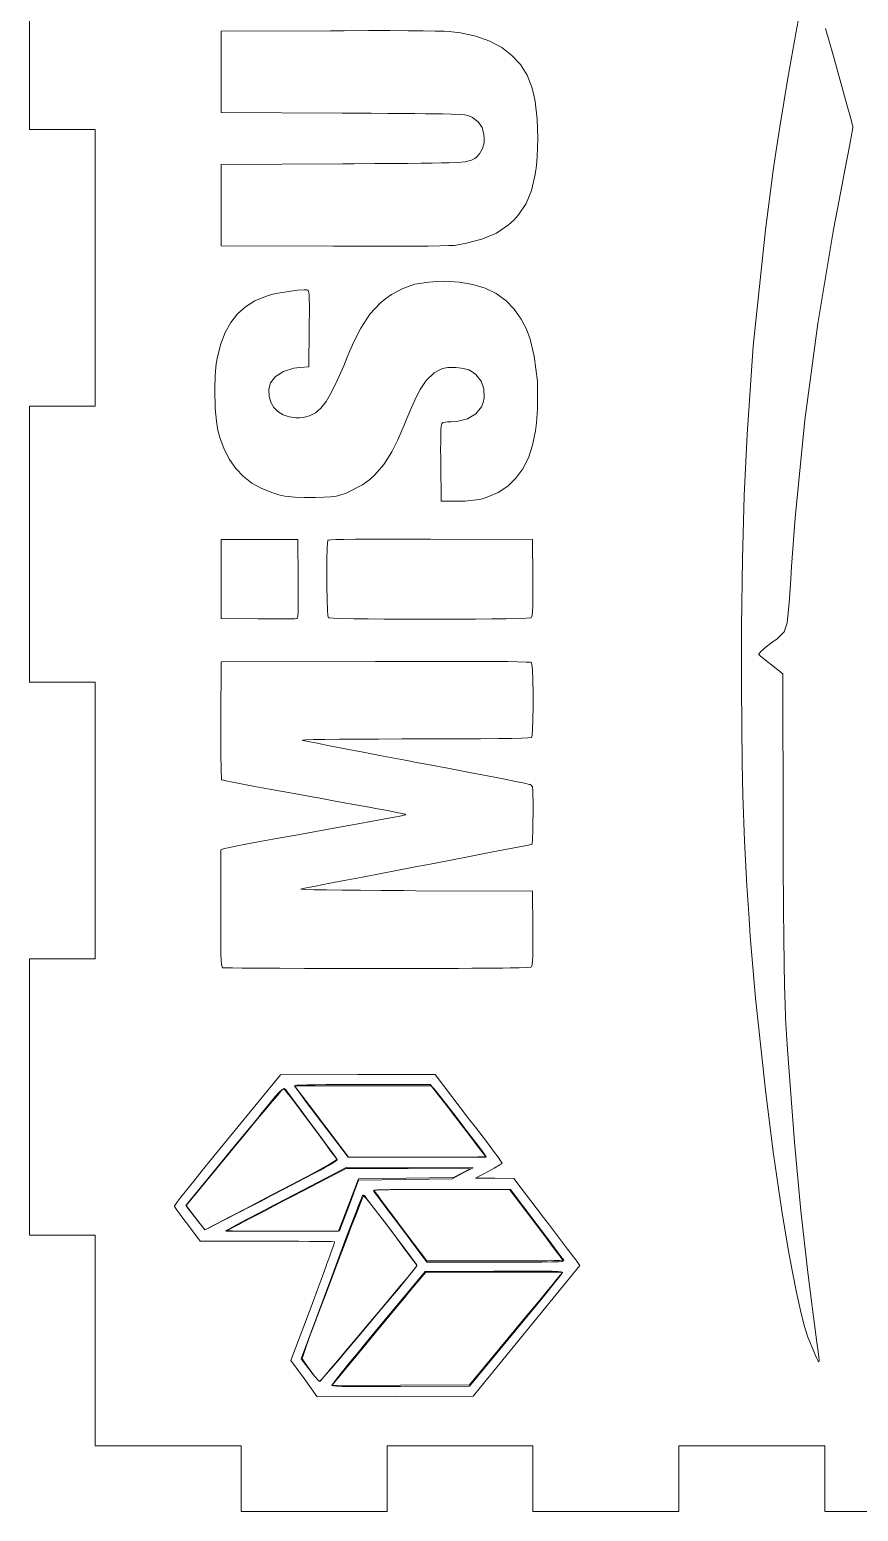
# Model space of a CAD drawing. Header units: millimetres. Extents: x 0 to 610, y 0 to 514.
# Drawn here: x 526.7 to 564.5, y 107.1 to 174.8 of the extents above; entities that cross this region are included whole.
import ezdxf

# ---------------------------------------------------------------- set-up
doc = ezdxf.new("R2010")
doc.units = ezdxf.units.MM
doc.header["$LTSCALE"] = 0.05
doc.layers.get('0').update_dxf_attribs({"plot": 0})
doc.layers.add('CUT', color=1, linetype='Continuous', lineweight=0)
doc.layers.add('ETCH', color=5, linetype='Continuous', lineweight=0)

# ---------------------------------------------------------------- blocks, each defined once
blk = doc.blocks.new('right_outer')
blk.add_lwpolyline([(75.789, 63), (63.158, 63), (63.158, 60), (50.526, 60), (50.526, 63), (37.895, 63), (37.895, 60), (25.263, 60), (25.263, 63), (12.632, 63), (12.632, 60), (3, 60), (3, 53.333), (0, 53.333), (0, 46.667), (3, 46.667), (3, 40), (0, 40), (0, 33.333), (3, 33.333), (3, 26.667), (0, 26.667), (0, 20)])
blk = doc.blocks.new('misumi')
for p, q in [((148.620299, 323.878769), (152.645226, 326.719101)), ((152.645226, 326.719101), (155.125467, 328.304355)), ((155.125467, 328.304355), (155.633761, 328.518662)), ((155.633761, 328.518662), (156.02189, 328.295578)), ((156.02189, 328.295578), (158.342835, 326.577048)), ((158.342835, 326.577048), (162.539869, 323.309006)), ((127.009222, 307.518662), (140.754611, 318.018662)), ((140.754611, 318.018662), (143.53891, 320.12789)), ((143.53891, 320.12789), (148.620299, 323.878769)), ((145.989092, 311.362939), (155.864105, 318.948158)), ((155.938524, 319.238236), (146.424946, 311.961253)), ((155.864105, 318.948158), (203.469257, 279.845025)), ((183.219262, 296.833893), (155.938524, 319.238236)), ((162.539869, 323.309006), (168.392799, 318.66782)), ((168.392799, 318.66782), (175.681432, 312.829856)), ((175.681432, 312.829856), (184.185578, 305.971482)), ((127.004611, 253.435328), (127.009222, 307.518662)), ((136.114079, 303.777721), (145.989092, 311.362939)), ((144.807039, 287.120523), (136.114079, 303.777721)), ((136.742378, 304.245182), (136.456914, 303.948947)), ((136.456914, 303.948947), (136.535615, 303.552409)), ((136.535615, 303.552409), (137.652135, 300.991888)), ((138.341048, 305.606513), (136.742378, 304.245182)), ((137.652135, 300.991888), (140.157305, 295.861236)), ((142.695143, 309.077715), (138.341048, 305.606513)), ((146.424946, 311.961253), (142.695143, 309.077715)), ((184.185578, 305.971482), (198.739208, 294.156455)), ((140.157305, 295.861236), (144.182915, 287.904207)), ((189.12168, 291.987269), (183.219262, 296.833893)), ((201.990845, 281.423968), (189.12168, 291.987269)), ((198.739208, 294.156455), (209.318789, 285.518662)), ((348.514871, 287.764552), (348.575875, 289.19401)), ((348.575875, 289.19401), (348.606989, 289.436874)), ((348.606989, 289.436874), (349.090427, 289.910128)), ((349.090427, 289.910128), (351.462229, 290.429249)), ((351.462229, 290.429249), (354.69699, 290.666465)), ((354.69699, 290.666465), (359.699236, 290.831235)), ((359.699236, 290.831235), (366.850085, 290.936113)), ((366.850085, 290.936113), (376.530654, 290.993652)), ((376.530654, 290.993652), (389.122061, 291.016406)), ((389.122061, 291.016406), (396.628428, 291.018662)), ((396.628428, 291.018662), (444.042878, 291.018662)), ((444.042878, 291.018662), (444.967179, 288.768662)), ((444.967179, 288.768662), (445.129286, 288.163537)), ((445.129286, 288.163537), (445.832664, 284.82964)), ((500.076683, 286.779593), (500.744091, 289.825034)), ((500.744091, 289.825034), (500.886872, 290.278574)), ((500.886872, 290.278574), (501.207655, 290.354636)), ((501.207655, 290.354636), (503.246308, 290.492167)), ((503.246308, 290.492167), (506.983092, 290.608534)), ((506.983092, 290.608534), (512.220421, 290.701684)), ((512.220421, 290.701684), (518.760711, 290.769567)), ((518.760711, 290.769567), (526.406377, 290.810133)), ((526.406377, 290.810133), (539.515239, 290.815275)), ((539.515239, 290.815275), (549.059912, 290.778574)), ((549.059912, 290.778574), (596.5, 290.518662)), ((596.5, 290.518662), (596.753904, 165.625829)), ((631.234751, 260.529591), (631.5, 290.518662)), ((631.5, 290.518662), (663.5, 290.518662)), ((663.5, 290.518662), (695.5, 290.518662)), ((695.5, 290.518662), (695.5, 259.518662)), ((760.381857, 283.941963), (768.723414, 288.24405)), ((768.723414, 288.24405), (778.099696, 291.690883)), ((778.099696, 291.690883), (783.183794, 293.101187)), ((783.183794, 293.101187), (785.564748, 293.625178)), ((785.564748, 293.625178), (791.328363, 294.518659)), ((791.328363, 294.518659), (801.797115, 295.45343)), ((801.797115, 295.45343), (817.252361, 295.889191)), ((817.252361, 295.889191), (828.377613, 295.563264)), ((828.377613, 295.563264), (834.891515, 295.015947)), ((834.891515, 295.015947), (837.741397, 294.63944)), ((837.741397, 294.63944), (843.473052, 293.63034)), ((843.473052, 293.63034), (853.984325, 290.95049)), ((853.984325, 290.95049), (863.259256, 287.362184)), ((933.208477, 199.518662), (933.5, 290.518662)), ((933.5, 290.518662), (966.5, 290.518662)), ((966.5, 290.518662), (999.5, 290.518662)), ((999.5, 290.518662), (1000, 192.018662)), ((1041, 192.518662), (1041.5, 290.518662)), ((1041.5, 290.518662), (1074.5, 290.518662)), ((1074.5, 290.518662), (1107.5, 290.518662)), ((1107.5, 290.518662), (1107.790743, 202.018662)), ((135.033624, 241.018662), (135.022892, 286.518662)), ((135.022892, 286.518662), (138.34198, 280.518662)), ((135.24549, 276.567516), (135.204108, 270.363114)), ((135.307517, 281.470893), (135.24549, 276.567516)), ((135.388939, 284.885808), (135.307517, 281.470893)), ((135.488505, 286.624823), (135.388939, 284.885808)), ((135.544702, 286.807294), (135.488505, 286.624823)), ((135.734304, 286.496894), (135.544702, 286.807294)), ((136.861563, 284.439065), (135.734304, 286.496894)), ((138.897298, 280.633715), (136.861563, 284.439065)), ((138.34198, 280.518662), (138.795152, 279.686522)), ((138.795152, 279.686522), (140.327617, 276.816633)), ((141.734788, 275.283063), (138.897298, 280.633715)), ((140.327617, 276.816633), (142.607763, 272.505328)), ((144.182915, 287.904207), (149.860755, 276.864558)), ((145.79343, 285.23077), (144.807039, 287.120523)), ((148.262516, 280.502209), (145.79343, 285.23077)), ((152.990543, 271.450806), (148.262516, 280.502209)), ((149.860755, 276.864558), (155.28269, 266.407703)), ((214.967404, 270.776838), (201.990845, 281.423968)), ((203.469257, 279.845025), (213.026267, 271.974746)), ((209.318789, 285.518662), (261.870057, 242.518662)), ((348.318276, 273.695448), (348.398841, 281.355561)), ((348.398841, 281.355561), (348.455756, 285.130322)), ((348.455756, 285.130322), (348.514871, 287.764552)), ((445.832664, 284.82964), (446.993669, 278.919568)), ((446.993669, 278.919568), (448.554786, 270.739749)), ((497.413483, 273.186942), (498.947528, 281.133402)), ((498.947528, 281.133402), (500.076683, 286.779593)), ((746.701352, 272.674661), (753.049634, 278.760281)), ((753.049634, 278.760281), (760.381857, 283.941963)), ((863.259256, 287.362184), (871.337492, 282.833916)), ((871.337492, 282.833916), (878.258681, 277.334184)), ((878.258681, 277.334184), (884.062469, 270.831481)), ((135.204108, 270.363114), (135.184621, 263.045125)), ((145.267315, 268.58933), (141.734788, 275.283063)), ((142.607763, 272.505328), (145.531008, 266.951884)), ((149.38816, 260.754737), (145.267315, 268.58933)), ((145.531008, 266.951884), (150.892915, 256.728627)), ((164.706443, 249.030105), (152.990543, 271.450806)), ((155.28269, 266.407703), (159.482277, 258.339686)), ((213.026267, 271.974746), (226.077708, 261.15501)), ((226.477305, 261.337373), (214.967404, 270.776838)), ((348.221463, 260.089686), (348.318276, 273.695448)), ((448.554786, 270.739749), (450.458505, 260.596612)), ((495.531406, 263.240693), (497.413483, 273.186942)), ((736.855039, 257.694245), (741.311617, 265.660764)), ((741.311617, 265.660764), (746.701352, 272.674661)), ((884.062469, 270.831481), (888.788506, 263.294304)), ((126.992794, 242.560236), (127.004611, 253.435328)), ((135.184621, 263.045125), (135.199177, 250.390183)), ((156.439075, 247.306089), (149.38816, 260.754737)), ((150.892915, 256.728627), (159.316878, 240.610051)), ((159.482277, 258.339686), (164.169053, 249.356876)), ((226.077708, 261.15501), (233.639591, 254.837348)), ((231.190368, 257.474106), (226.477305, 261.337373)), ((234.586975, 254.68756), (231.190368, 257.474106)), ((233.639591, 254.837348), (240.063788, 249.426778)), ((240.212305, 250.042748), (234.586975, 254.68756)), ((348.139055, 243.078131), (348.221463, 260.089686)), ((450.458505, 260.596612), (452.647314, 248.796585)), ((493.358157, 251.595134), (495.531406, 263.240693)), ((631.170569, 243.574006), (631.191455, 254.479396)), ((631.191455, 254.479396), (631.234751, 260.529591)), ((695.5, 259.518662), (695.5, 228.518662)), ((733.306224, 248.750764), (736.855039, 257.694245)), ((888.788506, 263.294304), (892.476437, 254.691147)), ((892.476437, 254.691147), (893.943503, 249.97998)), ((126.937767, 227.646103), (126.992794, 242.560236)), ((135.044357, 195.518662), (135.033624, 241.018662)), ((135.199177, 250.390183), (135.239897, 241.108264)), ((135.239897, 241.108264), (135.5, 194.844326)), ((161.563818, 237.504058), (156.439075, 247.306089)), ((159.316878, 240.610051), (163.839876, 231.933037)), ((164.169053, 249.356876), (169.359492, 239.427243)), ((172.940914, 233.276993), (164.706443, 249.030105)), ((240.063788, 249.426778), (245.156221, 245.086758)), ((244.426221, 246.493251), (240.212305, 250.042748)), ((247.403641, 243.868205), (244.426221, 246.493251)), ((245.156221, 245.086758), (248.722813, 241.980742)), ((249.933972, 241.29021), (247.403641, 243.868205)), ((248.722813, 241.980742), (250.569487, 240.272186)), ((250.612575, 239.493713), (249.933972, 241.29021)), ((250.569487, 240.272186), (250.787205, 239.993035)), ((261.870057, 242.518662), (261.935028, 179.906867)), ((348.07354, 223.174709), (348.139055, 243.078131)), ((452.647314, 248.796585), (456.339261, 228.660187)), ((489.676712, 231.597892), (493.358157, 251.595134)), ((631.231168, 235.116827), (631.170569, 243.574006)), ((730.710474, 238.970056), (731.864292, 243.905055)), ((731.864292, 243.905055), (733.306224, 248.750764)), ((796.535344, 240.493851), (794.810682, 235.604937)), ((799.177053, 244.659284), (796.535344, 240.493851)), ((802.625593, 247.99464), (799.177053, 244.659284)), ((806.770749, 250.39332), (802.625593, 247.99464)), ((811.502304, 251.748725), (806.770749, 250.39332)), ((816.710044, 251.954259), (811.502304, 251.748725)), ((819.458041, 251.592511), (816.710044, 251.954259)), ((822.440264, 250.638524), (819.458041, 251.592511)), ((827.671842, 246.644358), (822.440264, 250.638524)), ((831.6994, 240.229914), (827.671842, 246.644358)), ((834.250704, 231.828762), (831.6994, 240.229914)), ((893.943503, 249.97998), (894.786002, 246.486176)), ((894.786002, 246.486176), (896.348552, 237.741861)), ((15.632386, 223.496492), (30.279616, 234.169207)), ((30.279616, 234.169207), (78.106182, 216.226975)), ((187.018026, 188.76573), (161.563818, 237.504058)), ((163.839876, 231.933037), (186.018682, 189.347411)), ((169.359492, 239.427243), (175.070068, 228.518755)), ((175.257045, 228.858343), (172.940914, 233.276993)), ((175.070068, 228.518755), (181.317255, 216.599382)), ((179.490829, 220.852444), (175.257045, 228.858343)), ((226.958231, 221.412115), (236.858554, 228.775635)), ((238.176176, 230.20966), (228.130471, 222.689362)), ((236.858554, 228.775635), (244.619523, 234.602202)), ((244.190287, 234.767142), (238.176176, 230.20966)), ((247.258263, 237.12465), (244.190287, 234.767142)), ((244.619523, 234.602202), (248.469985, 237.538342)), ((248.976581, 228.404229), (245.737338, 226.075078)), ((249.437736, 238.8347), (247.258263, 237.12465)), ((248.469985, 237.538342), (249.878098, 238.647366)), ((248.636377, 227.905349), (250.171241, 229.061544)), ((251.328957, 230.044275), (248.976581, 228.404229)), ((250.612684, 239.809175), (249.437736, 238.8347)), ((249.878098, 238.647366), (250.190368, 238.914229)), ((250.171241, 229.061544), (250.557571, 229.352068)), ((250.190368, 238.914229), (250.612575, 239.493713)), ((250.557571, 229.352068), (253, 231.185475)), ((250.787205, 239.993035), (250.612684, 239.809175)), ((252.67347, 230.906709), (251.328957, 230.044275)), ((252.929966, 231.018662), (252.67347, 230.906709)), ((253.06509, 230.8235), (252.929966, 231.018662)), ((253, 231.185475), (252.999184, 175.852068)), ((253.306115, 229.239467), (253.06509, 230.8235)), ((253.509164, 226.013283), (253.306115, 229.239467)), ((456.339261, 228.660187), (458.989178, 214.058557)), ((487.024286, 217.018662), (489.676712, 231.597892)), ((631.325669, 230.997697), (631.231168, 235.116827)), ((631.410306, 229.550974), (631.325669, 230.997697)), ((631.458771, 229.265508), (631.410306, 229.550974)), ((631.929413, 228.925255), (631.458771, 229.265508)), ((634.07264, 228.544222), (631.929413, 228.925255)), ((636.659548, 228.370168), (634.07264, 228.544222)), ((640.332859, 228.255076), (636.659548, 228.370168)), ((645.229657, 228.194653), (640.332859, 228.255076)), ((651.487026, 228.184602), (645.229657, 228.194653)), ((659.242049, 228.220629), (651.487026, 228.184602)), ((663.724019, 228.254579), (659.242049, 228.220629)), ((695.5, 228.518662), (663.724019, 228.254579)), ((729.593549, 223.438547), (729.809179, 230.989969)), ((729.809179, 230.989969), (730.710474, 238.970056)), ((794.810682, 235.604937), (794.113282, 230.099143)), ((794.113282, 230.099143), (794.184247, 227.148227)), ((834.887688, 227.018662), (834.250704, 231.828762)), ((896.348552, 237.741861), (897.478617, 228.788308)), ((897.478617, 228.788308), (897.848005, 223.475614)), ((0.985155, 212.823776), (15.632386, 223.496492)), ((18.755809, 215.728355), (25.436063, 220.773432)), ((22.605464, 218.887749), (19.047204, 216.094863)), ((31.710929, 225.921418), (22.605464, 218.887749)), ((25.436063, 220.773432), (29.787113, 223.788469)), ((29.787113, 223.788469), (31.628527, 224.869464)), ((31.628527, 224.869464), (32.082367, 225.018662)), ((97.605464, 201.344153), (31.710929, 225.921418)), ((32.082367, 225.018662), (32.688531, 224.877082)), ((32.688531, 224.877082), (35.958637, 223.79828)), ((35.958637, 223.79828), (41.656269, 221.778262)), ((41.656269, 221.778262), (49.402012, 218.960596)), ((49.402012, 218.960596), (58.816452, 215.48885)), ((78.106182, 216.226975), (87.724422, 212.633651)), ((126.80636, 211.547214), (126.879434, 218.962373)), ((126.879434, 218.962373), (126.937767, 227.646103)), ((183.185375, 213.969147), (179.490829, 220.852444)), ((181.317255, 216.599382), (184.647226, 210.250604)), ((216.052109, 213.355479), (221.5, 217.37486)), ((222.5, 218.508773), (216.853775, 214.326295)), ((221.5, 217.37486), (226.958231, 221.412115)), ((228.130471, 222.689362), (222.5, 218.508773)), ((226.981428, 211.57366), (236.819746, 218.994993)), ((239.480275, 221.482895), (229.162786, 213.774202)), ((236.819746, 218.994993), (244.65122, 224.9011)), ((245.737338, 226.075078), (239.480275, 221.482895)), ((244.65122, 224.9011), (248.636377, 227.905349)), ((253.675419, 221.084303), (253.509164, 226.013283)), ((253.806066, 214.391882), (253.675419, 221.084303)), ((348.027408, 200.893346), (348.07354, 223.174709)), ((411.97889, 222.196408), (411.813202, 215.283005)), ((412.13763, 225.681198), (411.97889, 222.196408)), ((412.212839, 226.018662), (412.13763, 225.681198)), ((412.376781, 225.386217), (412.212839, 226.018662)), ((413.219074, 221.399287), (412.376781, 225.386217)), ((414.684641, 214.104099), (413.219074, 221.399287)), ((485.828129, 210.414474), (487.024286, 217.018662)), ((531.917397, 220.213517), (530.460504, 212.925614)), ((532.772921, 224.297074), (531.917397, 220.213517)), ((532.952147, 225.018662), (532.772921, 224.297074)), ((533.050248, 224.857444), (532.952147, 225.018662)), ((533.235218, 221.967304), (533.050248, 224.857444)), ((533.403273, 215.836091), (533.235218, 221.967304)), ((729.558177, 218.518662), (729.593549, 223.438547)), ((729.566551, 214.497897), (729.558177, 218.518662)), ((794.184247, 227.148227), (794.49596, 224.254804)), ((794.49596, 224.254804), (795.789783, 218.999625)), ((795.789783, 218.999625), (798.199744, 214.278413)), ((835.5, 219.518662), (834.887688, 227.018662)), ((866.275825, 219.254173), (835.5, 219.518662)), ((871.112051, 219.214988), (866.275825, 219.254173)), ((879.242673, 219.168694), (871.112051, 219.214988)), ((885.518467, 219.173558), (879.242673, 219.168694)), ((890.180571, 219.239654), (885.518467, 219.173558)), ((893.470122, 219.377053), (890.180571, 219.239654)), ((895.628256, 219.595826), (893.470122, 219.377053)), ((897.271538, 220.098596), (895.628256, 219.595826)), ((897.656105, 220.56487), (897.271538, 220.098596)), ((897.79085, 221.201577), (897.656105, 220.56487)), ((897.848005, 223.475614), (897.79085, 221.201577)), ((1.242577, 149.714613), (0.985155, 212.823776)), ((13.455151, 211.371319), (13.211317, 211.07032)), ((13.211317, 211.07032), (13.449335, 210.767461)), ((13.312387, 210.843153), (13.465506, 211.152344)), ((13.57274, 210.571951), (13.312387, 210.843153)), ((13.449335, 210.767461), (15.431002, 208.916463)), ((14.932988, 212.713218), (13.455151, 211.371319)), ((13.465506, 211.152344), (14.825768, 212.489328)), ((15.46767, 208.881342), (13.57274, 210.571951)), ((14.825768, 212.489328), (18.755809, 215.728355)), ((19.047204, 216.094863), (14.932988, 212.713218)), ((15.431002, 208.916463), (19.19427, 205.594925)), ((19.035322, 205.795445), (15.46767, 208.881342)), ((24.084203, 201.477036), (19.035322, 205.795445)), ((19.19427, 205.594925), (24.468049, 201.030641)), ((58.816452, 215.48885), (69.520174, 211.506592)), ((69.520174, 211.506592), (87.163194, 204.890051)), ((87.163194, 204.890051), (111.65851, 195.621173)), ((87.724422, 212.633651), (100.919395, 207.757458)), ((100.919395, 207.757458), (108.605188, 204.953321)), ((108.605188, 204.953321), (115.170887, 202.589814)), ((126.624813, 201.418669), (126.72075, 205.624641)), ((126.72075, 205.624641), (126.80636, 211.547214)), ((186.331158, 208.225335), (183.185375, 213.969147)), ((184.647226, 210.250604), (186.428589, 206.901225)), ((188.918656, 203.637893), (186.331158, 208.225335)), ((186.428589, 206.901225), (189.387096, 201.632342)), ((223.429966, 209.43938), (195, 187.860097)), ((195.097985, 187.518662), (221.606564, 207.518662)), ((198.604359, 200.534504), (206.228277, 206.124176)), ((206.691534, 206.792033), (200.528088, 202.216655)), ((206.228277, 206.124176), (216.052109, 213.355479)), ((216.853775, 214.326295), (206.691534, 206.792033)), ((221.606564, 207.518662), (226.981428, 211.57366)), ((229.162786, 213.774202), (223.429966, 209.43938)), ((253.902287, 205.875376), (253.806066, 214.391882)), ((253.965267, 195.474139), (253.902287, 205.875376)), ((411.645539, 205.322434), (411.480876, 192.69614)), ((411.813202, 215.283005), (411.645539, 205.322434)), ((416.698357, 203.886006), (414.684641, 214.104099)), ((458.989178, 214.058557), (461.627684, 199.495396)), ((483.644635, 198.366306), (485.828129, 210.414474)), ((530.460504, 212.925614), (528.475915, 202.81276)), ((533.552082, 206.682847), (533.403273, 215.836091)), ((533.679314, 194.726613), (533.552082, 206.682847)), ((632.495401, 203.945664), (634.01536, 204.180955)), ((634.01536, 204.180955), (638.303725, 204.485233)), ((638.303725, 204.485233), (646.890097, 204.794873)), ((646.890097, 204.794873), (657.524901, 204.987409)), ((657.524901, 204.987409), (668.866411, 205.054864)), ((668.866411, 205.054864), (679.572903, 204.989255)), ((679.572903, 204.989255), (688.30265, 204.782604)), ((688.30265, 204.782604), (692.745591, 204.530256)), ((692.745591, 204.530256), (694.391003, 204.313791)), ((694.391003, 204.313791), (694.755852, 204.190716)), ((694.755852, 204.190716), (694.933214, 203.869171)), ((729.717955, 207.449927), (729.566551, 214.497897)), ((730.045655, 201.782832), (729.717955, 207.449927)), ((798.199744, 214.278413), (801.99257, 209.881262)), ((801.99257, 209.881262), (807.434988, 205.598269)), ((807.434988, 205.598269), (814.793727, 201.219527)), ((9.353306, 192.635541), (9.240111, 186.335221)), ((9.525244, 196.98264), (9.353306, 192.635541)), ((9.760423, 199.626826), (9.525244, 196.98264)), ((10.063339, 200.818406), (9.760423, 199.626826)), ((10.241603, 145.306085), (9.983207, 201.022659)), ((9.983207, 201.022659), (44.741603, 172.335927)), ((10.241604, 200.94769), (10.063339, 200.818406)), ((10.605848, 200.744843), (10.241604, 200.94769)), ((12.669243, 199.22409), (10.605848, 200.744843)), ((16.352699, 196.34571), (12.669243, 199.22409)), ((21.464432, 192.264645), (16.352699, 196.34571)), ((27.812661, 187.135839), (21.464432, 192.264645)), ((30.422822, 196.088893), (24.084203, 201.477036)), ((24.468049, 201.030641), (30.981251, 195.45141)), ((37.859686, 189.793795), (30.422822, 196.088893)), ((30.981251, 195.45141), (38.462789, 189.085026)), ((110.859461, 196.391473), (97.605464, 201.344153)), ((129.049946, 189.561299), (110.859461, 196.391473)), ((111.65851, 195.621173), (129.098526, 188.962508)), ((115.170887, 202.589814), (120.418139, 200.738339)), ((120.418139, 200.738339), (124.148591, 199.470298)), ((124.148591, 199.470298), (126.163891, 198.857094)), ((126.163891, 198.857094), (126.466374, 198.818369)), ((126.466374, 198.818369), (126.520757, 199.153312)), ((126.520757, 199.153312), (126.624813, 201.418669)), ((156.272179, 187.518662), (135.044357, 195.518662)), ((135.5, 194.844326), (156, 187.067532)), ((190.938346, 200.223705), (188.918656, 203.637893)), ((189.387096, 201.632342), (191.548194, 198.257125)), ((192.380704, 197.999653), (190.938346, 200.223705)), ((191.548194, 198.257125), (192.921746, 196.760174)), ((193.236208, 196.982621), (192.380704, 197.999653)), ((192.921746, 196.760174), (193.316273, 196.711235)), ((193.440914, 196.932014), (193.236208, 196.982621)), ((193.316273, 196.711235), (193.576932, 196.888887)), ((193.694064, 197.125296), (193.440914, 196.932014)), ((193.576932, 196.888887), (194.886426, 197.827445)), ((195.019262, 198.117776), (193.694064, 197.125296)), ((194.886426, 197.827445), (198.604359, 200.534504)), ((197.336999, 199.844395), (195.019262, 198.117776)), ((200.528088, 202.216655), (197.336999, 199.844395)), ((253.99619, 183.127526), (253.965267, 195.474139)), ((348.003149, 176.747967), (348.027408, 200.893346)), ((411.480876, 192.69614), (411.324187, 177.785569)), ((419.185097, 191.130361), (416.698357, 203.886006)), ((461.627684, 199.495396), (465.263311, 179.548875)), ((481.724523, 187.786837), (483.644635, 198.366306)), ((528.475915, 202.81276), (526.037301, 190.254349)), ((533.782638, 180.186431), (533.679314, 194.726613)), ((631.304239, 183.128985), (631.508588, 192.541937)), ((631.508588, 192.541937), (631.754183, 199.387037)), ((631.754183, 199.387037), (632.041064, 203.197404)), ((632.041064, 203.197404), (632.2, 203.818662)), ((632.2, 203.818662), (632.495401, 203.945664)), ((694.933214, 203.869171), (695.234836, 201.869702)), ((695.234836, 201.869702), (695.469323, 197.756152)), ((695.469323, 197.756152), (695.641082, 191.161832)), ((730.545756, 197.563964), (730.045655, 201.782832)), ((730.85924, 196.018662), (730.545756, 197.563964)), ((733.002893, 189.385853), (730.85924, 196.018662)), ((814.793727, 201.219527), (824.335514, 196.53513)), ((824.335514, 196.53513), (836.327076, 191.335175)), ((933.176686, 188.280176), (933.208477, 199.518662)), ((1040.957297, 184.229335), (1041, 192.518662)), ((1107.790743, 202.018662), (1107.82241, 191.070556)), ((9.240111, 186.335221), (9.181162, 177.831372)), ((35.205602, 181.114235), (27.812661, 187.135839)), ((47.834326, 170.746771), (35.205602, 181.114235)), ((50.655302, 179.006683), (37.859686, 189.793795)), ((38.462789, 189.085026), (50.907719, 178.557843)), ((139.650753, 185.558667), (129.049946, 189.561299)), ((129.098526, 188.962508), (139.570244, 184.932109)), ((139.570244, 184.932109), (148.675344, 181.396174)), ((148.71127, 182.117958), (139.650753, 185.558667)), ((148.675344, 181.396174), (156.034413, 178.498272)), ((155.957777, 179.343117), (148.71127, 182.117958)), ((156, 187.067532), (176.5, 179.290739)), ((177.5, 179.518662), (156.272179, 187.518662)), ((186.018682, 189.347411), (185.759341, 139.110651)), ((186.759013, 137.642196), (187.018026, 188.76573)), ((195, 187.860097), (195, 131.93938)), ((195.048992, 131.706693), (195.097985, 187.518662)), ((254, 176.205753), (253.99619, 183.127526)), ((422.069735, 176.222517), (419.185097, 191.130361)), ((480.049741, 178.582176), (481.724523, 187.786837)), ((526.037301, 190.254349), (523.218333, 175.629776)), ((533.859723, 163.281342), (533.782638, 180.186431)), ((631.141098, 171.615064), (631.304239, 183.128985)), ((695.641082, 191.161832), (695.754518, 181.720054)), ((695.754518, 181.720054), (695.814036, 169.064129)), ((739.93051, 176.012457), (733.002893, 189.385853)), ((836.327076, 191.335175), (843.324875, 188.476267)), ((843.324875, 188.476267), (847.894156, 186.59827)), ((847.894156, 186.59827), (856.207234, 182.932748)), ((856.207234, 182.932748), (866.824006, 177.521635)), ((933.145261, 167.894807), (933.176686, 188.280176)), ((1000, 192.018662), (1000.046495, 182.852359)), ((1000.046495, 182.852359), (1000.132663, 166.238922)), ((1040.875875, 169.062958), (1040.957297, 184.229335)), ((1107.82241, 191.070556), (1107.853191, 171.169284)), ((9.181162, 177.831372), (9.171962, 166.873686)), ((44.741603, 172.335927), (51.953446, 166.382706)), ((57, 163.171049), (47.834326, 170.746771)), ((60, 171.156349), (50.655302, 179.006683)), ((50.907719, 178.557843), (68.359974, 163.892666)), ((69.354099, 163.318512), (60, 171.156349)), ((158.081516, 170.110961), (149.969387, 163.937016)), ((152.432272, 165.818274), (158.340404, 170.564798)), ((161.116551, 177.338089), (155.957777, 179.343117)), ((156.034413, 178.498272), (161.268035, 176.38197)), ((162.285663, 173.357848), (158.081516, 170.110961)), ((158.340404, 170.564798), (161.285363, 173.019213)), ((163.91387, 176.20682), (161.116551, 177.338089)), ((161.268035, 176.38197), (163.996797, 175.190837)), ((161.285363, 173.019213), (163.302801, 174.798615)), ((163.905645, 174.647725), (162.285663, 173.357848)), ((163.302801, 174.798615), (164.279159, 175.811237)), ((164.303288, 174.987074), (163.905645, 174.647725)), ((164.341446, 176.001328), (163.91387, 176.20682)), ((163.996797, 175.190837), (164.303288, 174.987074)), ((164.279159, 175.811237), (164.341446, 176.001328)), ((176.5, 179.290739), (177, 141.4047)), ((178, 141.018662), (177.5, 179.518662)), ((252.999184, 175.852068), (252.998367, 120.518662)), ((254, 121.392844), (254, 176.205753)), ((261.935028, 179.906867), (262, 117.295073)), ((348, 164.136874), (348.003149, 176.747967)), ((411.324187, 177.785569), (411.180448, 160.972165)), ((425.277146, 159.547828), (422.069735, 176.222517)), ((465.263311, 179.548875), (467.391779, 167.952277)), ((477.36395, 163.92171), (478.602235, 170.65843)), ((478.602235, 170.65843), (480.049741, 178.582176)), ((523.218333, 175.629776), (520.092682, 159.318436)), ((631.019124, 158.467053), (631.141098, 171.615064)), ((695.814036, 169.064129), (695.824041, 152.827368)), ((744.18786, 170.288472), (739.93051, 176.012457)), ((747.999559, 166.096748), (744.18786, 170.288472)), ((866.824006, 177.521635), (878.111479, 170.080293)), ((878.111479, 170.080293), (886.945697, 161.836368)), ((1040.797573, 155.681299), (1040.875875, 169.062958)), ((1107.853191, 171.169284), (1107.840247, 153.889556)), ((9.171962, 166.873686), (9.208014, 153.211857)), ((51.953446, 166.382706), (66.068555, 154.724691)), ((102.5, 125.465381), (57, 163.171049)), ((68.359974, 163.892666), (80.907417, 153.418689)), ((82.196115, 152.593087), (69.354099, 163.318512)), ((140.117276, 156.499065), (129.752137, 148.718158)), ((136.654801, 153.627215), (142.368319, 157.983543)), ((149.969387, 163.937016), (140.117276, 156.499065)), ((142.368319, 157.983543), (152.432272, 165.818274)), ((154.230713, 157.126919), (143.950342, 149.420812)), ((144.93585, 149.533214), (155.139984, 157.179489)), ((160.484296, 161.818709), (154.230713, 157.126919)), ((155.139984, 157.179489), (161.296762, 161.768999)), ((163.732819, 164.258337), (160.484296, 161.818709)), ((161.296762, 161.768999), (164.465723, 164.11725)), ((166.103754, 166.041455), (163.732819, 164.258337)), ((164.465723, 164.11725), (166.74747, 165.793019)), ((167.476105, 167.077271), (166.103754, 166.041455)), ((166.74747, 165.793019), (168.023056, 166.707724)), ((167.75, 167.286567), (167.476105, 167.077271)), ((167.928297, 167.28769), (167.75, 167.286567)), ((168.235487, 166.325472), (167.928297, 167.28769)), ((168.023056, 166.707724), (168.246369, 166.851995)), ((168.481591, 163.8667), (168.235487, 166.325472)), ((168.246369, 166.851995), (168.323139, 166.600383)), ((168.323139, 166.600383), (168.469836, 164.465387)), ((168.469836, 164.465387), (168.604831, 160.341695)), ((168.672355, 159.658647), (168.481591, 163.8667)), ((168.604831, 160.341695), (168.725033, 154.453705)), ((168.813525, 153.44859), (168.672355, 159.658647)), ((348.000817, 155.360924), (348, 164.136874)), ((411.180448, 160.972165), (411.054632, 142.637375)), ((428.732205, 141.491645), (425.277146, 159.547828)), ((467.391779, 167.952277), (469.219599, 158.065025)), ((469.219599, 158.065025), (470.69155, 150.185818)), ((475.859323, 155.836913), (477.36395, 163.92171)), ((520.092682, 159.318436), (516.73402, 141.699723)), ((533.908237, 144.230388), (533.859723, 163.281342)), ((596.753904, 165.625829), (596.770102, 157.219104)), ((596.770102, 157.219104), (596.795, 141.401266)), ((630.913266, 136.702425), (631.019124, 158.467053)), ((756.332409, 158.78841), (747.999559, 166.096748)), ((766.578303, 152.301229), (756.332409, 158.78841)), ((886.945697, 161.836368), (890.723989, 157.228086)), ((890.723989, 157.228086), (893.997566, 152.602536)), ((933.157008, 150.261726), (933.145261, 167.894807)), ((1000.132663, 166.238922), (1000.215124, 151.781799)), ((1.5, 86.605451), (1.242577, 149.714613)), ((9.208014, 153.211857), (9.241604, 145.288666)), ((9.241604, 145.288666), (9.5, 89.558671)), ((10.5, 89.589512), (10.241603, 145.306085)), ((66.068555, 154.724691), (75.641851, 146.812708)), ((75.641851, 146.812708), (81.187825, 142.226472)), ((80.907417, 153.418689), (88.506112, 147.113112)), ((89.68269, 146.364079), (82.196115, 152.593087)), ((88.506112, 147.113112), (95.175525, 141.614957)), ((96.083839, 141.059068), (89.68269, 146.364079)), ((138.25, 145.150448), (110, 123.991312)), ((111, 123.991312), (139.246369, 145.254987)), ((129.752137, 148.718158), (120.100923, 141.515345)), ((120.589122, 141.567364), (130.906961, 149.286513)), ((130.906961, 149.286513), (136.654801, 153.627215)), ((143.950342, 149.420812), (138.25, 145.150448)), ((139.246369, 145.254987), (144.93585, 149.533214)), ((168.725033, 154.453705), (168.827351, 147.025817)), ((168.910844, 144.983804), (168.813525, 153.44859)), ((168.827351, 147.025817), (168.908694, 138.282432)), ((168.970058, 134.011562), (168.910844, 144.983804)), ((348.007571, 138.964699), (348.000817, 155.360924)), ((470.69155, 150.185818), (471.752415, 144.613352)), ((471.752415, 144.613352), (472.346973, 141.646327)), ((473.486459, 143.892041), (474.416929, 148.335451)), ((474.416929, 148.335451), (475.859323, 155.836913)), ((533.921053, 133.968662), (533.908237, 144.230388)), ((695.824041, 152.827368), (695.801703, 138.079288)), ((776.216293, 147.532704), (766.578303, 152.301229)), ((783.84389, 144.227594), (776.216293, 147.532704)), ((788.07277, 142.502769), (783.84389, 144.227594)), ((893.997566, 152.602536), (899.028985, 143.488413)), ((933.212281, 135.33711), (933.157008, 150.261726)), ((1000.215124, 151.781799), (1000.300339, 139.317898)), ((1040.719762, 143.966378), (1040.797573, 155.681299)), ((1107.840247, 153.889556), (1107.783194, 139.18532)), ((81.187825, 142.226472), (85.844665, 138.372943)), ((85.844665, 138.372943), (89.423662, 135.408095)), ((89.423662, 135.408095), (90.75, 134.307669)), ((90.75, 134.307669), (102, 124.966143)), ((95.175525, 141.614957), (100.644566, 137.152018)), ((101.20618, 136.838321), (96.083839, 141.059068)), ((100.644566, 137.152018), (104.642148, 133.952094)), ((104.856333, 133.862104), (101.20618, 136.838321)), ((104.642148, 133.952094), (106.897183, 132.242979)), ((106.840915, 132.290685), (104.856333, 133.862104)), ((107.148185, 132.081857), (106.840915, 132.290685)), ((106.897183, 132.242979), (107.28653, 132.018662)), ((107.35121, 132.193417), (107.148185, 132.081857)), ((107.28653, 132.018662), (107.520121, 132.130767)), ((108.619623, 133.071803), (107.35121, 132.193417)), ((107.520121, 132.130767), (108.823813, 132.99437)), ((112.390586, 135.811674), (108.619623, 133.071803)), ((108.823813, 132.99437), (111.142474, 134.636642)), ((111.142474, 134.636642), (114.355647, 136.968951)), ((120.100923, 141.515345), (112.390586, 135.811674)), ((114.355647, 136.968951), (120.589122, 141.567364)), ((168.908694, 138.282432), (168.984618, 123.191667)), ((168.996913, 120.27914), (168.970058, 134.011562)), ((177, 141.4047), (177.5, 103.518662)), ((178.5, 102.518662), (178, 141.018662)), ((185.759341, 139.110651), (185.5, 88.87389)), ((186.5, 86.518662), (186.759013, 137.642196)), ((348.021625, 124.060467), (348.007571, 138.964699)), ((411, 133.018662), (410.5, 38.518662)), ((411.054632, 142.637375), (411, 133.018662)), ((430.529125, 132.065917), (428.732205, 141.491645)), ((432.324904, 122.643835), (430.529125, 132.065917)), ((472.346973, 141.646327), (472.452132, 141.233197)), ((472.452132, 141.233197), (472.583572, 141.174854)), ((472.583572, 141.174854), (472.923482, 141.755552)), ((472.923482, 141.755552), (473.486459, 143.892041)), ((514.990333, 132.518662), (513.246397, 123.338898)), ((516.73402, 141.699723), (514.990333, 132.518662)), ((533.927421, 127.422906), (533.921053, 133.968662)), ((596.795, 141.401266), (596.809689, 126.880541)), ((630.91584, 106.321171), (630.913266, 136.702425)), ((695.801703, 138.079288), (695.773633, 126.937239)), ((793.516183, 140.294696), (788.07277, 142.502769)), ((803.018446, 136.263575), (793.516183, 140.294696)), ((810.837858, 132.643246), (803.018446, 136.263575)), ((817.170293, 129.310619), (810.837858, 132.643246)), ((899.028985, 143.488413), (902.303459, 133.773572)), ((902.303459, 133.773572), (904.137833, 122.517989)), ((933.311434, 123.07714), (933.212281, 135.33711)), ((1000.300339, 139.317898), (1000.394774, 128.684124)), ((1040.555093, 125.064831), (1040.639812, 133.800216)), ((1040.639812, 133.800216), (1040.719762, 143.966378)), ((1107.783194, 139.18532), (1107.681648, 127.010526)), ((102, 124.966143), (102, 69.492402)), ((102.758396, 69.742021), (102.5, 125.465381)), ((110, 123.991312), (110, 67.948283)), ((111, 69.004987), (111, 123.991312)), ((168.984618, 123.191667), (169, 112.141283)), ((169, 112.298885), (168.996913, 120.27914)), ((195, 131.93938), (195.011567, 120.706087)), ((195, 75.894724), (195.048992, 131.706693)), ((195.011567, 120.706087), (195.068662, 105.340859)), ((252.998367, 120.518662), (235.249184, 106.873652)), ((251.25, 118.85268), (254, 121.392844)), ((348.04355, 110.589539), (348.021625, 124.060467)), ((435.771165, 104.615738), (432.324904, 122.643835)), ((513.246397, 123.338898), (509.885824, 105.730176)), ((533.944707, 115.169992), (533.927421, 127.422906)), ((596.809689, 126.880541), (596.813918, 113.620484)), ((695.755852, 120.956028), (695.5, 38.518662)), ((695.773633, 126.937239), (695.755852, 120.956028)), ((824.309344, 124.581863), (817.170293, 129.310619)), ((830.451834, 118.134975), (824.309344, 124.581863)), ((904.137833, 122.517989), (904.613995, 116.018662)), ((933.454823, 113.437994), (933.311434, 123.07714)), ((1000.394774, 128.684124), (1000.50489, 119.717386)), ((1040.462977, 117.642245), (1040.555093, 125.064831)), ((1107.681648, 127.010526), (1107.535225, 117.319121)), ((169, 56.334219), (169, 112.298885)), ((169, 112.141283), (169, 57.097237)), ((262, 117.295073), (226.534148, 90.156867)), ((237.40107, 107.845049), (245.227745, 113.982085)), ((245.227745, 113.982085), (249.252293, 117.189757)), ((249.252293, 117.189757), (250.834025, 118.489397)), ((250.834025, 118.489397), (251.25, 118.85268)), ((348.073916, 98.493228), (348.04355, 110.589539)), ((533.968508, 104.00193), (533.944707, 115.169992)), ((596.813918, 113.620484), (596.807434, 101.584648)), ((726.5, 112.518662), (757.379897, 112.783301)), ((726.560561, 99.518662), (726.5, 112.518662)), ((757.379897, 112.783301), (761.348983, 112.813387)), ((761.348983, 112.813387), (768.424297, 112.841917)), ((768.424297, 112.841917), (774.390914, 112.827128)), ((774.390914, 112.827128), (779.298972, 112.767664)), ((779.298972, 112.767664), (784.785939, 112.591736)), ((784.785939, 112.591736), (788.864895, 112.188143)), ((788.864895, 112.188143), (789.629897, 111.910857)), ((789.629897, 111.910857), (790.219603, 111.019547)), ((790.219603, 111.019547), (790.91113, 107.318316)), ((832.516838, 114.573773), (830.451834, 118.134975)), ((833.976572, 111.322445), (832.516838, 114.573773)), ((834.912119, 107.019776), (833.976572, 111.322445)), ((904.783942, 109.667442), (904.167305, 97.705821)), ((904.613995, 116.018662), (904.783942, 109.667442)), ((933.6428, 106.375851), (933.454823, 113.437994)), ((1000.50489, 119.717386), (1000.637154, 112.254589)), ((1000.637154, 112.254589), (1000.798027, 106.132642)), ((1040.183067, 104.055024), (1040.360834, 111.414476)), ((1040.360834, 111.414476), (1040.462977, 117.642245)), ((1107.343541, 110.065055), (1107.106211, 105.202277)), ((1107.535225, 117.319121), (1107.343541, 110.065055)), ((177.5, 103.518662), (182, 95.018662)), ((182, 95.696276), (178.5, 102.518662)), ((195.068662, 105.340859), (195.129832, 96.421669)), ((195.129832, 96.421669), (195.206775, 88.829503)), ((227.469813, 100.891673), (215.570661, 91.737333)), ((217.045496, 92.118496), (222.31673, 96.165589)), ((222.31673, 96.165589), (227.632525, 100.264526)), ((235.249184, 106.873652), (227.469813, 100.891673)), ((227.632525, 100.264526), (237.40107, 107.845049)), ((348.113294, 87.712846), (348.073916, 98.493228)), ((438.961848, 87.994458), (435.771165, 104.615738)), ((509.885824, 105.730176), (506.756537, 89.437836)), ((533.999361, 93.878786), (533.968508, 104.00193)), ((596.807434, 101.584648), (596.789986, 90.73659)), ((631.025386, 84.556524), (630.91584, 106.321171)), ((726.689646, 93.332663), (726.560561, 99.518662)), ((790.91113, 107.318316), (791, 104.577718)), ((791, 104.577718), (791.265327, 99.647829)), ((791.265327, 99.647829), (793.332525, 91.059146)), ((834.227435, 94.315544), (834.656236, 98.113089)), ((834.656236, 98.113089), (834.807166, 100.566274)), ((834.807166, 100.566274), (834.925514, 103.153646)), ((834.925514, 103.153646), (834.912119, 107.019776)), ((904.167305, 97.705821), (902.281785, 86.745107)), ((933.875722, 101.846892), (933.6428, 106.375851)), ((934.009147, 100.518662), (933.875722, 101.846892)), ((935.253869, 92.960981), (934.009147, 100.518662)), ((1000.798027, 106.132642), (1001.107119, 99.107048)), ((1001.107119, 99.107048), (1001.679703, 92.91036)), ((1039.502309, 93.246875), (1039.886407, 97.323135)), ((1039.886407, 97.323135), (1040.183067, 104.055024)), ((1106.033328, 96.858721), (1103.250708, 84.298005)), ((1106.970309, 103.653229), (1106.033328, 96.858721)), ((1107.106211, 105.202277), (1106.970309, 103.653229)), ((54.354948, 43.302725), (1.5, 86.605451)), ((9.5, 89.558671), (55, 51.85395)), ((56, 51.879942), (10.5, 89.589512)), ((178.057538, 84.518662), (177.981605, 69.018662)), ((183.778769, 73.781841), (178.057538, 84.518662)), ((185.5, 88.87389), (182, 95.696276)), ((182, 95.018662), (186.5, 86.518662)), ((206.25, 84.561683), (195, 75.894724)), ((195.206775, 88.829503), (195.297167, 82.793724)), ((200.37049, 79.471578), (207.606574, 84.921479)), ((208.872151, 86.581189), (206.25, 84.561683)), ((219.393802, 84.705643), (206.606069, 75.013145)), ((207.606574, 84.921479), (217.045496, 92.118496)), ((215.570661, 91.737333), (208.872151, 86.581189)), ((226.534148, 90.156867), (219.393802, 84.705643)), ((348.162254, 78.189705), (348.113294, 87.712846)), ((441.822729, 73.162465), (438.961848, 87.994458)), ((506.756537, 89.437836), (503.932405, 74.840247)), ((534.060047, 80.565933), (533.999361, 93.878786)), ((596.789986, 90.73659), (596.761322, 81.039864)), ((631.149588, 71.408493), (631.025386, 84.556524)), ((727.566525, 83.734213), (726.689646, 93.332663)), ((793.332525, 91.059146), (797.325292, 84.371534)), ((797.325292, 84.371534), (803.095842, 79.832526)), ((823.92346, 80.059395), (829.252035, 84.425784)), ((829.252035, 84.425784), (831.397166, 87.343105)), ((831.397166, 87.343105), (832.939739, 90.1227)), ((832.939739, 90.1227), (834.227435, 94.315544)), ((902.281785, 86.745107), (899.135171, 76.801076)), ((938.825391, 79.368733), (935.253869, 92.960981)), ((1001.679703, 92.91036), (1002.987461, 87.759574)), ((1002.987461, 87.759574), (1004.233963, 85.185798)), ((1004.233963, 85.185798), (1005.055035, 84.069536)), ((1005.055035, 84.069536), (1008.107712, 81.405474)), ((1033.903374, 82.377532), (1037.333926, 87.058185)), ((1037.333926, 87.058185), (1038.716199, 90.047134)), ((1038.716199, 90.047134), (1039.009737, 90.882401)), ((1039.009737, 90.882401), (1039.502309, 93.246875)), ((1103.250708, 84.298005), (1099.271346, 73.127843)), ((186.06209, 69.611895), (183.778769, 73.781841)), ((195.297167, 82.793724), (195.398683, 78.543695)), ((195.398683, 78.543695), (195.508999, 76.308778)), ((195.508999, 76.308778), (195.56673, 76.018662)), ((195.56673, 76.018662), (195.7603, 76.123184)), ((195.7603, 76.123184), (196.917052, 76.928372)), ((196.917052, 76.928372), (200.37049, 79.471578)), ((206.606069, 75.013145), (198.907044, 69.240544)), ((348.221366, 69.865116), (348.162254, 78.189705)), ((444.279586, 60.502229), (441.822729, 73.162465)), ((503.932405, 74.840247), (501.487296, 62.315778)), ((534.170679, 66.099952), (534.060047, 80.565933)), ((596.72119, 72.458025), (596.669338, 64.954629)), ((596.761322, 81.039864), (596.72119, 72.458025)), ((728.335409, 80.090903), (727.566525, 83.734213)), ((729.827854, 75.198046), (728.335409, 80.090903)), ((733.715027, 66.277565), (729.827854, 75.198046)), ((803.095842, 79.832526), (806.601603, 78.446102)), ((806.601603, 78.446102), (810.346901, 77.642351)), ((810.346901, 77.642351), (817.504239, 77.756087)), ((817.504239, 77.756087), (823.92346, 80.059395)), ((899.135171, 76.801076), (894.735254, 67.889506)), ((943.880322, 67.71361), (938.825391, 79.368733)), ((1008.107712, 81.405474), (1009.963327, 80.185798)), ((1009.963327, 80.185798), (1012.464615, 78.873704)), ((1012.464615, 78.873704), (1017.341133, 77.676722)), ((1017.341133, 77.676722), (1020.5, 77.599485)), ((1020.5, 77.599485), (1023.813071, 77.819)), ((1023.813071, 77.819), (1029.450249, 79.334585)), ((1029.450249, 79.334585), (1033.903374, 82.377532)), ((1099.271346, 73.127843), (1094.113004, 63.371617)), ((102, 69.492402), (101.994897, 58.350446)), ((102.791983, 61.820163), (102.758396, 69.742021)), ((102.828029, 48.160342), (102.791983, 61.820163)), ((110, 67.948283), (110.000225, 63.016222)), ((110.000225, 63.016222), (110.002938, 54.038101)), ((111.011498, 57.959394), (111, 69.004987)), ((177.981605, 69.018662), (177.905671, 53.518662)), ((188.865968, 64.879345), (186.06209, 69.611895)), ((190.009858, 63.253629), (188.865968, 64.879345)), ((190.284148, 63.031841), (190.009858, 63.253629)), ((190.548024, 63.171291), (190.284148, 63.031841)), ((192.118082, 64.253327), (190.548024, 63.171291)), ((194.953983, 66.313496), (192.118082, 64.253327)), ((198.907044, 69.240544), (194.953983, 66.313496)), ((348.291201, 62.680392), (348.221366, 69.865116)), ((348.37233, 56.576844), (348.291201, 62.680392)), ((446.258195, 50.396222), (444.279586, 60.502229)), ((501.487296, 62.315778), (499.495076, 52.242798)), ((534.319227, 55.094823), (534.170679, 66.099952)), ((596.669338, 64.954629), (596.605515, 58.493229)), ((631.31468, 59.894544), (631.149588, 71.408493)), ((738.827157, 58.49477), (733.715027, 66.277565)), ((894.735254, 67.889506), (889.089822, 60.026173)), ((950.467426, 57.883179), (943.880322, 67.71361)), ((1094.113004, 63.371617), (1087.793447, 55.052711)), ((55, 51.85395), (64.165674, 44.278535)), ((65.145093, 44.303336), (56, 51.879942)), ((101.994897, 58.350446), (101.969711, 43.115676)), ((102.818822, 37.203866), (102.828029, 48.160342)), ((110.002938, 54.038101), (110.010697, 46.180978)), ((111.068253, 42.850908), (111.011498, 57.959394)), ((169, 57.097237), (140.563355, 35.55795)), ((141.340619, 35.426441), (169, 56.334219)), ((177.905671, 53.518662), (146.296993, 29.518662)), ((348.516447, 49.320348), (348.37233, 56.576844)), ((348.753454, 42.881383), (348.516447, 49.320348)), ((447.684335, 43.226914), (446.258195, 50.396222)), ((499.495076, 52.242798), (498.029614, 44.999677)), ((534.510005, 47.231071), (534.319227, 55.094823)), ((596.486782, 50.675151), (596.284219, 43.557884)), ((596.605515, 58.493229), (596.486782, 50.675151)), ((631.520624, 50.481557), (631.31468, 59.894544)), ((631.767379, 43.636416), (631.520624, 50.481557)), ((745.190532, 51.830515), (738.827157, 58.49477)), ((752.831445, 46.265651), (745.190532, 51.830515)), ((882.206665, 53.226855), (874.093573, 47.507329)), ((889.089822, 60.026173), (882.206665, 53.226855)), ((954.35078, 53.617088), (950.467426, 57.883179)), ((958.550713, 49.792585), (954.35078, 53.617088)), ((967.71837, 43.596449), (958.550713, 49.792585)), ((1080.330437, 48.194508), (1071.741738, 42.82039)), ((1087.793447, 55.052711), (1080.330437, 48.194508)), ((107.209896, 0), (54.354948, 43.302725)), ((64.165674, 44.278535), (76.794398, 33.911904)), ((77.672226, 33.934309), (65.145093, 44.303336)), ((101.969711, 43.115676), (101.942728, 34.275964)), ((102.759867, 28.700518), (102.818822, 37.203866)), ((110.010697, 46.180978), (110.025937, 39.372444)), ((110.025937, 39.372444), (110.068151, 30.96736)), ((111.129059, 34.08075), (111.068253, 42.850908)), ((349.045902, 39.71074), (348.753454, 42.881383)), ((349.214343, 39.204318), (349.045902, 39.71074)), ((349.894731, 38.89391), (349.214343, 39.204318)), ((353.563237, 38.451274), (349.894731, 38.89391)), ((358.694, 38.264257), (353.563237, 38.451274)), ((363.419034, 38.203394), (358.694, 38.264257)), ((369.29439, 38.19034), (363.419034, 38.203394)), ((376.411526, 38.222314), (369.29439, 38.19034)), ((380.464343, 38.254318), (376.411526, 38.222314)), ((410.5, 38.518662), (380.464343, 38.254318)), ((448.483783, 39.376776), (447.684335, 43.226914)), ((448.625303, 38.815917), (448.483783, 39.376776)), ((449.203154, 38.655765), (448.625303, 38.815917)), ((452.921446, 38.370965), (449.203154, 38.655765)), ((459.401502, 38.155301), (452.921446, 38.370965)), ((467.857293, 38.034934), (459.401502, 38.155301)), ((472.580456, 38.018662), (467.857293, 38.034934)), ((476.698249, 38.019291), (472.580456, 38.018662)), ((483.43656, 38.034114), (476.698249, 38.019291)), ((488.414484, 38.088786), (483.43656, 38.034114)), ((491.915201, 38.209418), (488.414484, 38.088786)), ((495.015962, 38.571162), (491.915201, 38.209418)), ((496.623073, 39.528066), (495.015962, 38.571162)), ((496.980677, 40.268662), (496.623073, 39.528066)), ((497.164777, 40.964783), (496.980677, 40.268662)), ((498.029614, 44.999677), (497.164777, 40.964783)), ((534.747324, 42.189221), (534.510005, 47.231071)), ((535.035496, 39.649799), (534.747324, 42.189221)), ((535.2, 39.218662), (535.035496, 39.649799)), ((535.532424, 39.051111), (535.2, 39.218662)), ((537.090369, 38.750919), (535.532424, 39.051111)), ((541.354643, 38.387111), (537.090369, 38.750919)), ((549.782992, 38.061252), (541.354643, 38.387111)), ((560.151406, 37.914262), (549.782992, 38.061252)), ((571.156904, 37.942767), (560.151406, 37.914262)), ((581.496511, 38.143391), (571.156904, 37.942767)), ((589.867248, 38.51276), (581.496511, 38.143391)), ((594.069407, 38.898496), (589.867248, 38.51276)), ((595.576941, 39.206628), (594.069407, 38.898496)), ((595.881459, 39.375829), (595.576941, 39.206628)), ((596.029237, 39.952594), (595.881459, 39.375829)), ((596.284219, 43.557884), (596.029237, 39.952594)), ((632.054906, 39.826), (631.767379, 43.636416)), ((632.213947, 39.204715), (632.054906, 39.826)), ((632.905607, 38.894077), (632.213947, 39.204715)), ((636.674348, 38.451331), (632.905607, 38.894077)), ((641.963852, 38.264417), (636.674348, 38.451331)), ((646.841927, 38.203654), (641.963852, 38.264417)), ((652.912712, 38.190689), (646.841927, 38.203654)), ((660.271625, 38.222712), (652.912712, 38.190689)), ((664.463947, 38.254715), (660.271625, 38.222712)), ((695.5, 38.518662), (664.463947, 38.254715)), ((761.776186, 41.781032), (752.831445, 46.265651)), ((772.051045, 38.357509), (761.776186, 41.781032)), ((783.682313, 35.975936), (772.051045, 38.357509)), ((844.187676, 36.982683), (823.666258, 34.432441)), ((857.857214, 40.403214), (844.187676, 36.982683)), ((865.914004, 43.372207), (857.857214, 40.403214)), ((869.578236, 45.057418), (865.914004, 43.372207)), ((874.093573, 47.507329), (869.578236, 45.057418)), ((978.393136, 39.135465), (967.71837, 43.596449)), ((991.155073, 36.167227), (978.393136, 39.135465)), ((998.5, 35.167135), (991.155073, 36.167227)), ((1050.439268, 36.409497), (1036.153639, 34.764257)), ((1056.786877, 37.593023), (1050.439268, 36.409497)), ((1062.045112, 38.95374), (1056.786877, 37.593023)), ((1071.741738, 42.82039), (1062.045112, 38.95374)), ((76.794398, 33.911904), (84.187339, 27.891065)), ((84.956326, 27.911555), (77.672226, 33.934309)), ((84.187339, 27.891065), (90.535568, 22.76316)), ((91.167648, 22.781557), (84.956326, 27.911555)), ((101.908786, 26.754781), (101.868912, 20.779346)), ((101.942728, 34.275964), (101.908786, 26.754781)), ((102.646668, 22.40008), (102.759867, 28.700518)), ((110.068151, 30.96736), (110.173345, 22.754843)), ((111.205543, 26.615444), (111.129059, 34.08075)), ((111.295397, 20.680518), (111.205543, 26.615444)), ((134.839535, 31.231161), (124.596156, 23.536755)), ((125.58831, 23.533743), (135.746866, 31.199839)), ((139.871158, 24.64125), (128.015166, 15.651218)), ((140.563355, 35.55795), (134.839535, 31.231161)), ((135.746866, 31.199839), (141.340619, 35.426441)), ((146.296993, 29.518662), (139.871158, 24.64125)), ((790.014817, 35.169897), (783.682313, 35.975936)), ((801.446389, 34.294806), (790.014817, 35.169897)), ((823.666258, 34.432441), (801.446389, 34.294806)), ((1005.623435, 34.544271), (998.5, 35.167135)), ((1020.795723, 34.125063), (1005.623435, 34.544271)), ((1036.153639, 34.764257), (1020.795723, 34.125063)), ((90.535568, 22.76316), (95.647301, 18.683105)), ((96.118546, 18.699292), (91.167648, 22.781557)), ((95.647301, 18.683105), (99.330757, 15.805815)), ((99.621371, 15.81974), (96.118546, 18.699292)), ((99.330757, 15.805815), (101.394152, 14.286207)), ((101.48848, 14.297881), (99.621371, 15.81974)), ((101.394152, 14.286207), (101.758396, 14.083946)), ((101.75, 14.094517), (101.48848, 14.297881)), ((101.775467, 14.374587), (101.75, 14.094517)), ((101.758396, 14.083946), (101.936652, 14.214049)), ((101.82413, 16.576875), (101.775467, 14.374587)), ((101.868912, 20.779346), (101.82413, 16.576875)), ((101.936652, 14.214049), (102.239556, 15.407063)), ((102.239556, 15.407063), (102.474729, 18.052334)), ((102.474729, 18.052334), (102.646668, 22.40008)), ((110.173345, 22.754843), (110.352291, 17.433356)), ((110.352291, 17.433356), (110.624467, 14.423639)), ((110.624467, 14.423639), (111.250148, 12.976504)), ((111.250148, 12.976504), (111.840619, 13.211958)), ((111.396308, 16.501504), (111.295397, 20.680518)), ((111.505967, 14.30393), (111.396308, 16.501504)), ((111.563355, 14.018662), (111.505967, 14.30393)), ((111.768271, 14.130407), (111.563355, 14.018662)), ((113.014424, 14.991243), (111.768271, 14.130407)), ((111.840619, 13.211958), (112.171615, 13.453538)), ((112.171615, 13.453538), (113.635328, 14.543489)), ((115.276549, 16.62825), (113.014424, 14.991243)), ((113.635328, 14.543489), (117.60833, 17.524552)), ((118.435699, 18.953083), (115.276549, 16.62825)), ((117.60833, 17.524552), (125.58831, 23.533743)), ((124.596156, 23.536755), (118.435699, 18.953083)), ((128.015166, 15.651218), (120.565253, 10.010048)), ((110.949105, 2.759331), (107.209896, 0)), ((111.493995, 3.164929), (110.949105, 2.759331)), ((113.485112, 4.661222), (111.493995, 3.164929)), ((116.557191, 6.979513), (113.485112, 4.661222)), ((120.565253, 10.010048), (116.557191, 6.979513))]:
    blk.add_line(p, q)
blk = doc.blocks.new('calian')
for p, q in [((227.5, 223.431587), (235.560786, 224.020696)), ((235.560786, 224.020696), (250.46818, 225.027612)), ((250.46818, 225.027612), (271.094631, 226.151364)), ((271.094631, 226.151364), (291.7208, 226.877789)), ((291.7208, 226.877789), (306.627693, 227.178345)), ((306.627693, 227.178345), (323.268864, 227.357827)), ((323.268864, 227.357827), (342.338077, 227.43844)), ((342.338077, 227.43844), (353, 227.44861)), ((353, 227.44861), (369.073762, 227.401814)), ((369.073762, 227.401814), (399.775916, 227.004694)), ((399.775916, 227.004694), (428.873149, 226.182035)), ((428.873149, 226.182035), (456.752145, 224.908835)), ((456.752145, 224.908835), (497.132325, 222.099583)), ((155.685021, 216.356093), (199.066506, 221.018331)), ((199.066506, 221.018331), (227.5, 223.431587)), ((355.605851, 218.862078), (353.084167, 215.761554)), ((356.194005, 219.533919), (355.605851, 218.862078)), ((356.431258, 219.537098), (356.194005, 219.533919)), ((357.402918, 218.784715), (356.431258, 219.537098)), ((359.765674, 216.123665), (357.402918, 218.784715)), ((497.132325, 222.099583), (550.317816, 216.543678)), ((101.887036, 208.985285), (127.77903, 212.77282)), ((127.77903, 212.77282), (155.685021, 216.356093)), ((351.461225, 213.714754), (347.422449, 208.583014)), ((353.084167, 215.761554), (351.461225, 213.714754)), ((361.681757, 213.611383), (359.765674, 216.123665)), ((363.457659, 211.08812), (361.681757, 213.611383)), ((366.600762, 207.914888), (363.457659, 211.08812)), ((550.317816, 216.543678), (577.5, 212.933658)), ((577.5, 212.933658), (583.650686, 212.039328)), ((583.650686, 212.039328), (597.378313, 209.916386)), ((64.521126, 202.31891), (73.923799, 204.193225)), ((73.923799, 204.193225), (84.409506, 206.101251)), ((84.409506, 206.101251), (101.887036, 208.985285)), ((133.367576, 203.235497), (101.964016, 200.350261)), ((159.298695, 205.24997), (133.367576, 203.235497)), ((177.83446, 206.532418), (159.298695, 205.24997)), ((187.5, 207.157609), (177.83446, 206.532418)), ((189.92024, 207.29061), (187.5, 207.157609)), ((196.366943, 207.541217), (189.92024, 207.29061)), ((204.782054, 207.768753), (196.366943, 207.541217)), ((214.957701, 207.970167), (204.782054, 207.768753)), ((226.686014, 208.142405), (214.957701, 207.970167)), ((239.759123, 208.282415), (226.686014, 208.142405)), ((261.435561, 208.425324), (239.759123, 208.282415)), ((276.961225, 208.471407), (261.435561, 208.425324)), ((347.422449, 208.583014), (276.961225, 208.471407)), ((370.661384, 206.638272), (366.600762, 207.914888)), ((375.160942, 206.057425), (370.661384, 206.638272)), ((381.705121, 205.534), (375.160942, 206.057425)), ((390.817325, 204.931916), (381.705121, 205.534)), ((396.5, 204.55885), (390.817325, 204.931916)), ((418.665708, 202.894552), (396.5, 204.55885)), ((597.378313, 209.916386), (619.679536, 206.226709)), ((619.679536, 206.226709), (641.06313, 202.459426)), ((42, 196.296263), (44.099163, 197.086616)), ((44.099163, 197.086616), (49.480023, 198.746767)), ((49.480023, 198.746767), (56.330272, 200.497144)), ((56.330272, 200.497144), (64.521126, 202.31891)), ((73.732014, 197.195687), (60.651003, 195.503218)), ((101.964016, 200.350261), (73.732014, 197.195687)), ((463.325478, 198.438861), (418.665708, 202.894552)), ((507.581581, 192.591559), (463.325478, 198.438861)), ((641.06313, 202.459426), (653.159419, 200.198517)), ((32.892761, 192.082435), (33, 192.266135)), ((33.567251, 191.996363), (32.892761, 192.082435)), ((33, 192.266135), (33.273926, 192.447268)), ((33.273926, 192.447268), (34.73584, 193.168725)), ((35.029333, 192.118629), (33.567251, 191.996363)), ((34.73584, 193.168725), (38.660156, 194.900944)), ((37.66577, 192.427274), (35.029333, 192.118629)), ((41.788918, 192.958867), (37.66577, 192.427274)), ((38.660156, 194.900944), (42, 196.296263)), ((47.711137, 193.749975), (41.788918, 192.958867)), ((55.744783, 194.837165), (47.711137, 193.749975)), ((60.651003, 195.503218), (55.744783, 194.837165)), ((550.424253, 185.48606), (507.581581, 192.591559)), ((571, 181.503178), (550.424253, 185.48606)), ((629.748351, 185.470171), (617.531467, 182.035268)), ((642.304334, 189.02902), (629.748351, 185.470171)), ((576.146867, 180.466492), (571, 181.503178)), ((585.437041, 178.656464), (576.146867, 180.466492)), ((592.659107, 177.331492), (585.437041, 178.656464)), ((596.93703, 176.652297), (592.659107, 177.331492)), ((597.698178, 176.605089), (596.93703, 176.652297)), ((598.564756, 176.82375), (597.698178, 176.605089)), ((601.196169, 177.520889), (598.564756, 176.82375)), ((607.059452, 179.122758), (601.196169, 177.520889)), ((617.531467, 182.035268), (607.059452, 179.122758))]:
    blk.add_line(p, q)

msp = doc.modelspace()

# ---------------------------------------------------------------- block references
at = {"layer": 'CUT', "rotation": 89.99999999999999}
msp.add_blockref('right_outer', (589.673, 107.078), dxfattribs=at)
at = {"layer": 'ETCH', "rotation": 90}
for name, p, xscale, yscale, zscale in [('misumi', (551.821, 112.263), 0.05641469281950739, 0.05641469281950739, 0.05641469281950739), ('calian', (581.949, 110.623), 0.1, 0.1, 0.1)]:
    msp.add_blockref(name, p, dxfattribs=dict(at, xscale=xscale, yscale=yscale, zscale=zscale))

doc.saveas('drawing.dxf')
